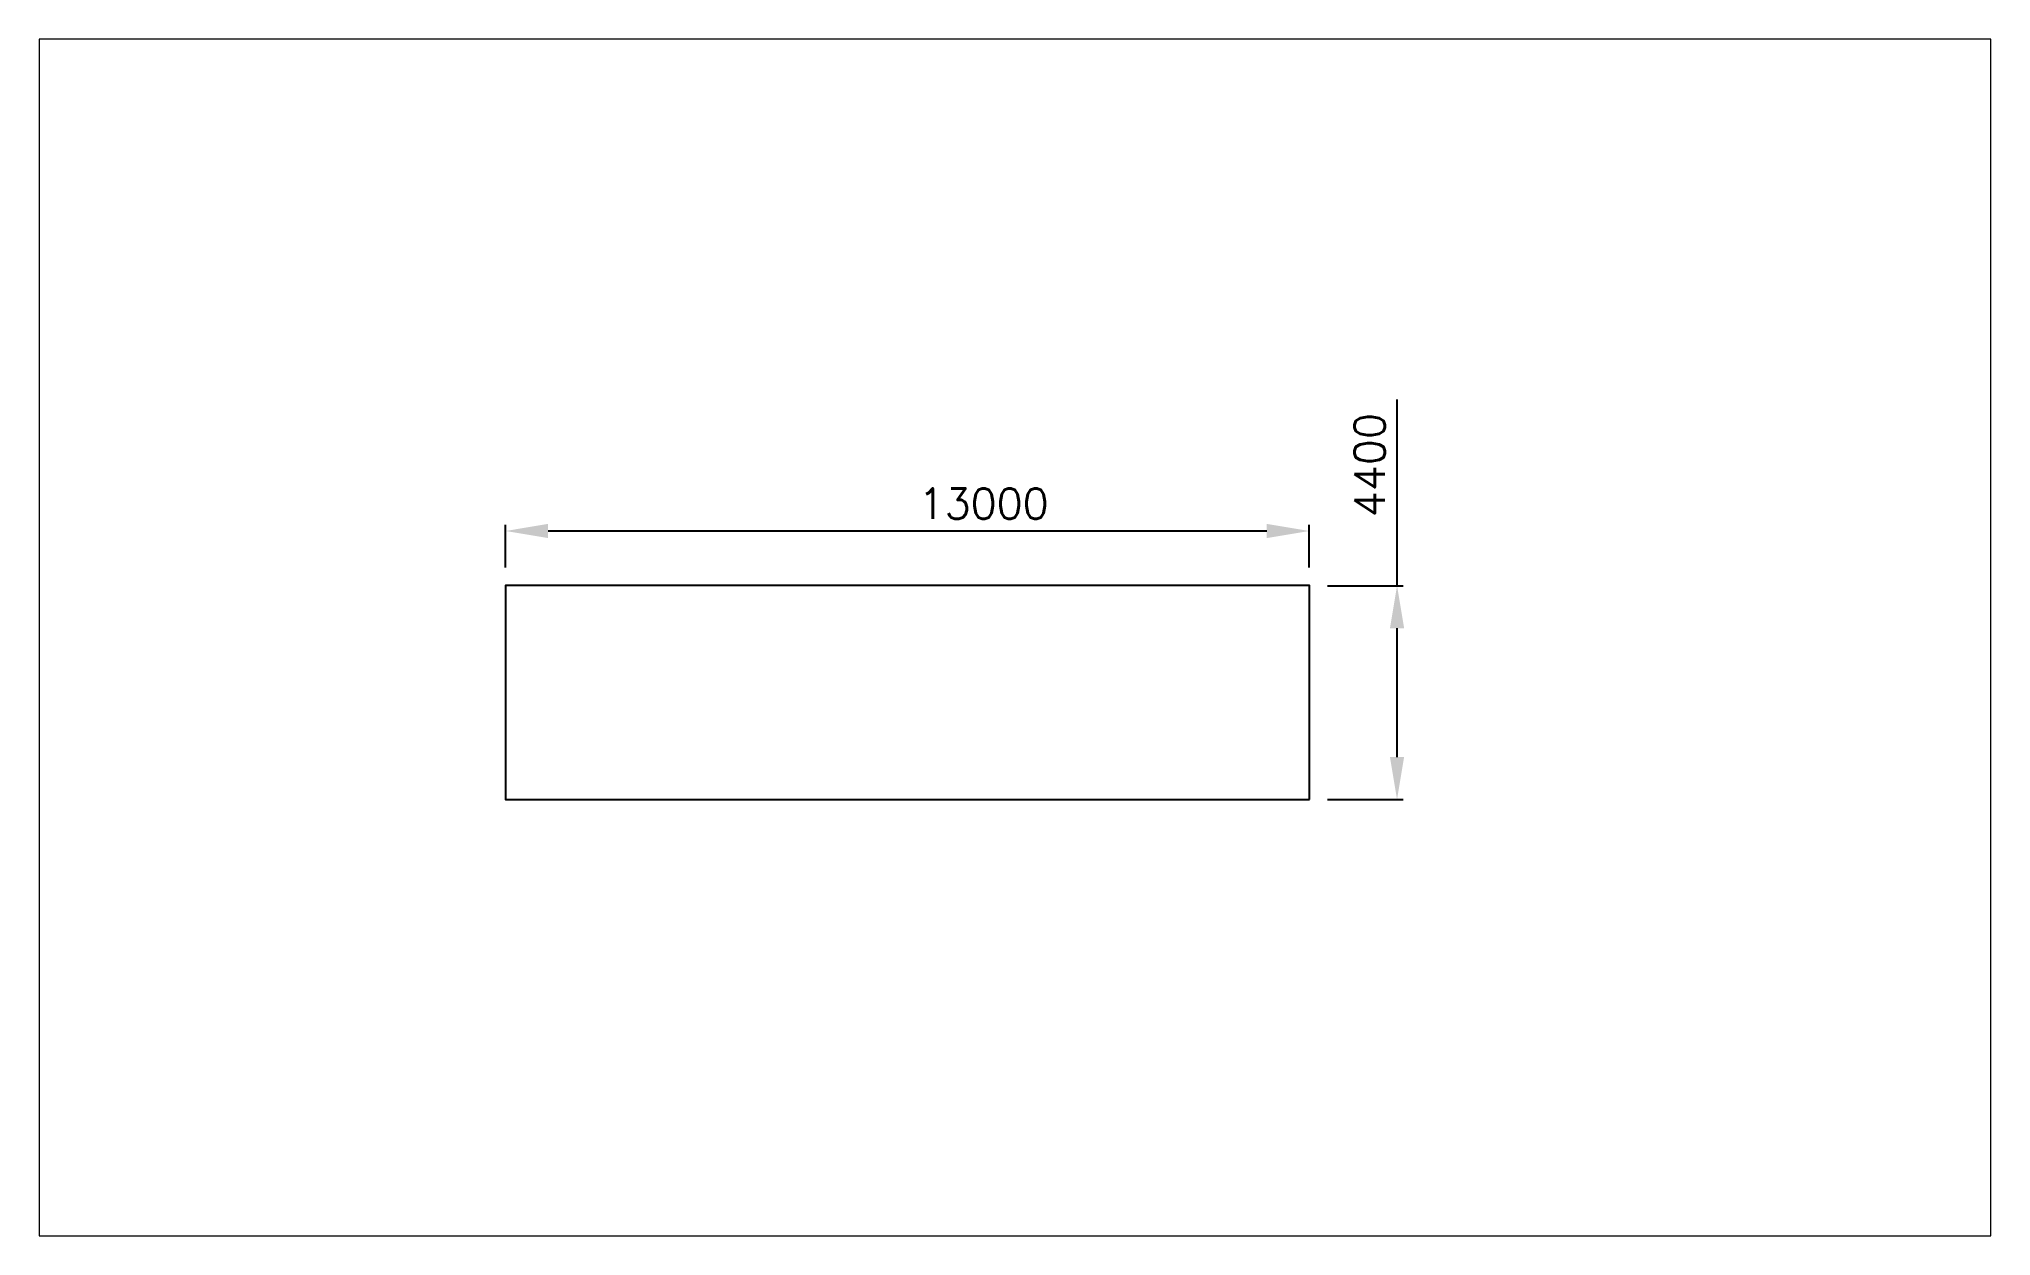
# Paper-space layout 'A2' of a CAD drawing. Header units: inches. Extents: x 44 to 512, y 74 to 360.
# The model-space entities are those that its viewports show. They can reach past a viewport. Long polylines and large blocks are cut down to what shows.
import ezdxf

# ---------------------------------------------------------------- set-up
doc = ezdxf.new("R2010")
doc.units = ezdxf.units.IN
doc.layers.add('COTAS', color=1, linetype='Continuous')
doc.styles.add('de cotas', font='romans.shx')
doc.styles.get("Standard").update_dxf_attribs({"font": 'arial.ttf'})
doc.dimstyles.new('1 EN 1 HM Cota Polivalente', dxfattribs={"dimtxt": 3, "dimasz": 3, "dimexe": 0.5, "dimexo": 1.5, "dimgap": 1.5, "dimtad": 1, "dimtxsty": 'Standard', "dimcen": 2.5, "dimclrd": 1, "dimclre": 1, "dimclrt": 3, "dimadec": 0, "dimazin": 0, "dimtfac": 1, "dimtmove": 0, "dimatfit": 3, "dimfxl": 1, "dimarcsym": 0})

# ---------------------------------------------------------------- blocks, each defined once
blk = doc.blocks.new('*D51')
at = {"layer": 'COTAS', "color": 1, "lineweight": -2, "transparency": 16777216}
for p, q in [((-10308, 20561), (-10308, 21436)), ((-9433, 21311), (5356, 21311)), ((6231, 20561), (6231, 21436))]:
    blk.add_line(p, q, dxfattribs=at)
at = {"layer": 'COTAS', "color": 1, "transparency": 16777216}
for points in [[(-9433, 21457), (-9433, 21165), (-10308, 21311)], [(5356, 21457), (5356, 21165), (6231, 21311)]]:
    blk.add_solid(points, dxfattribs=at)
at = {"layer": 'Defpoints', "color": 0, "transparency": 16777216}
for p in [(6231, 21311), (-10308, 20186), (6231, 20186)]:
    blk.add_point(p, dxfattribs=at)
at = {"layer": 'COTAS', "color": 3, "transparency": 16777216, "insert": (-472, 21874), "char_height": 625, "attachment_point": 5, "style": 'de cotas'}
blk.add_mtext('13000', dxfattribs=at)
blk = doc.blocks.new('*D55')
at = {"layer": 'COTAS', "color": 1, "lineweight": -2, "transparency": 16777216}
for p, q in [((8036, 20186), (8036, 24017)), ((6606, 20186), (8161, 20186)), ((8036, 16661), (8036, 19311)), ((6606, 15786), (8161, 15786))]:
    blk.add_line(p, q, dxfattribs=at)
at = {"layer": 'COTAS', "color": 1, "transparency": 16777216}
for points in [[(7890, 19311), (8182, 19311), (8036, 20186)], [(7890, 16661), (8182, 16661), (8036, 15786)]]:
    blk.add_solid(points, dxfattribs=at)
at = {"layer": 'Defpoints', "color": 0, "transparency": 16777216}
for p in [(6231, 20186), (6231, 15786), (8036, 15786)]:
    blk.add_point(p, dxfattribs=at)
at = {"layer": 'COTAS', "color": 3, "transparency": 16777216, "insert": (7473, 22665), "char_height": 625, "attachment_point": 5, "rotation": 90, "style": 'de cotas'}
blk.add_mtext('4400', dxfattribs=at)

msp = doc.modelspace()

# ---------------------------------------------------------------- linework, layer by layer
at = {"layer": 'COTAS'}
msp.add_lwpolyline([(6231.3, 15786.2), (6231.3, 20186.2), (-10307.6, 20186.2), (-10307.6, 15786.2)], close=True, dxfattribs=at)

# ---------------------------------------------------------------- dimensions: what is measured, and where the dimension line sits
dim = msp.add_linear_dim(base=(8035.8, 15786.2), p1=(6231.3, 20186.2), p2=(6231.3, 15786.2), angle=270, text='4400', dimstyle='1 EN 1 HM Cota Polivalente', override={"dimscale": 250, "dimtxt": 2.5, "dimasz": 3.5, "dimgap": 1, "dimdec": 0, "dimtxsty": 'de cotas'}, dxfattribs=at)
dim.commit()
dim.dimension.update_dxf_attribs({"geometry": '*D55', "text_midpoint": (8035.8, 22665.4), "dimtype": 160})
dim = msp.add_linear_dim(base=(6231.3, 21311.2), p1=(-10307.6, 20186.2), p2=(6231.3, 20186.2), text='13000', dimstyle='1 EN 1 HM Cota Polivalente', override={"dimscale": 250, "dimtxt": 2.5, "dimasz": 3.5, "dimgap": 1, "dimdec": 0, "dimtxsty": 'de cotas'}, dxfattribs=at)
dim.commit()
dim.dimension.update_dxf_attribs({"geometry": '*D51', "text_midpoint": (-472, 21311.2), "dimtype": 160})

psp = doc.layouts.new('A2')

# ---------------------------------------------------------------- viewports
at = {"layer": 'COTAS'}
psp.add_viewport(center=(278.12, 217.01), size=(467.56, 286.6156), view_center_point=(174.08, 19119.31), view_height=24622.7556, dxfattribs=at)

doc.saveas('drawing.dxf')
